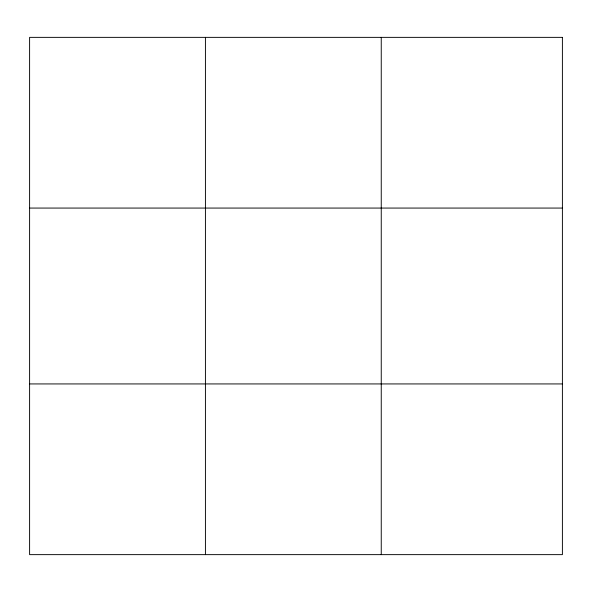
<?xml version="1.0" encoding="UTF-8"?>
<svg xmlns="http://www.w3.org/2000/svg" width="592" height="592" viewBox="0 0 592 592"><rect width="100%" height="100%" fill="white"/><g stroke="black" fill="none" stroke-linecap="round" stroke-linejoin="round"><path stroke-width="0.89" d="M205.424 554.637L205.424 37.363M381.248 554.637L381.248 37.363M29.6 208.066L562.4 208.066M29.6 383.934L562.4 383.934M562.4 37.363L29.6 37.363L29.6 554.637L562.4 554.637L562.4 37.363"/></g></svg>
